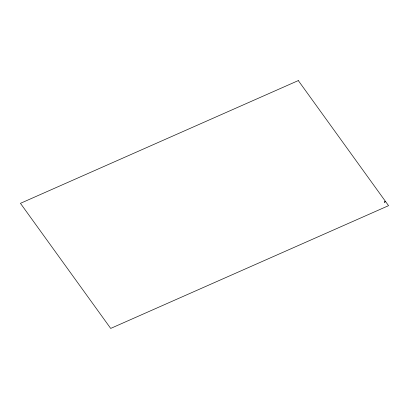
<?xml version="1.0" encoding="UTF-8"?>
<svg xmlns="http://www.w3.org/2000/svg" width="409" height="409" viewBox="0 0 409 409"><rect width="100%" height="100%" fill="white"/><g stroke="black" fill="none" stroke-linecap="round" stroke-linejoin="round"><path stroke-width="0.61" d="M385.063 201.642L384.67 202.179L385.135 201.724M384.808 201.954L384.675 202.169M384.746 202.102L385.16 201.606M298.304 80.583L20.45 203.334L110.696 328.417L388.55 205.666L298.304 80.583"/></g></svg>
